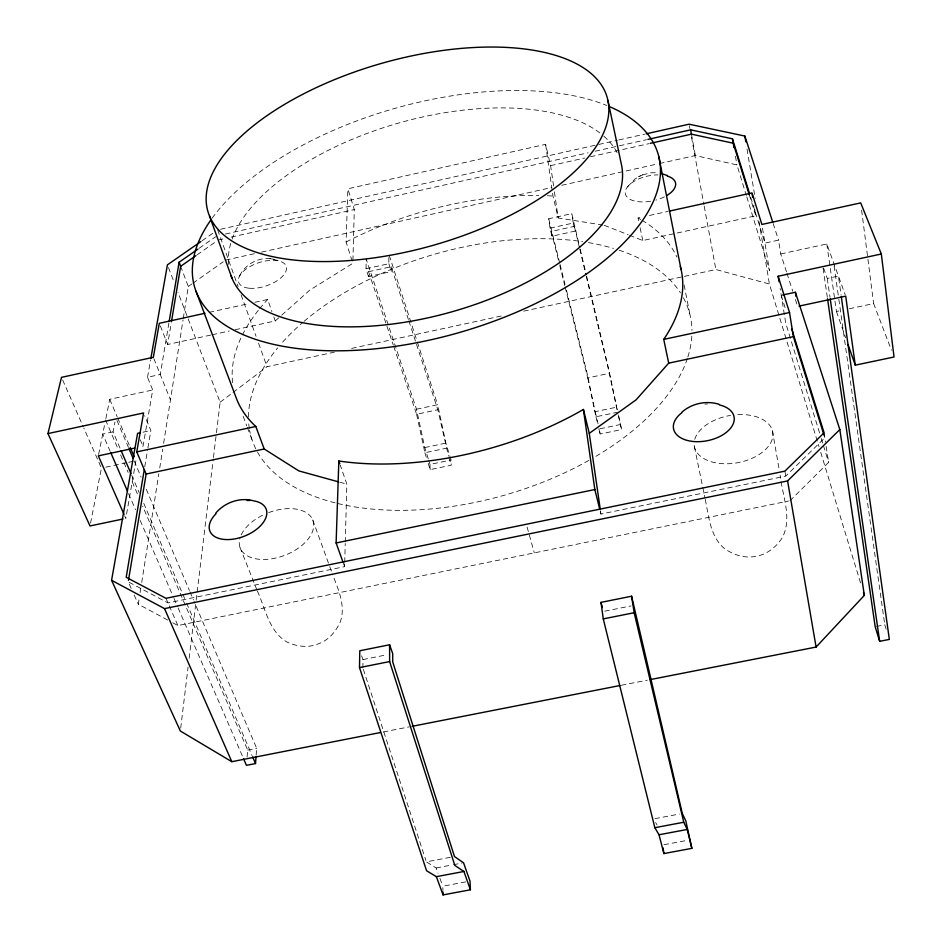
<?xml version="1.0" encoding="UTF-8"?>
<svg xmlns="http://www.w3.org/2000/svg" width="942" height="942" viewBox="0 0 942 942"><rect width="100%" height="100%" fill="white"/><g stroke="black" fill="none" stroke-linecap="round" stroke-linejoin="round"><path stroke-width="0.71" stroke-dasharray="4.71 3.53" d="M362.87 667.96L362.988 659.577L361.61 655.797M391.201 266.716L391.224 271.567L368.487 276.571L368.558 271.708L391.201 266.716L408.404 319.479M368.487 276.571L366.038 268.741L366.202 259.085L416.494 409.217L424.76 447.568L428.257 458.813M131.197 588.397L128.23 581.803L167.97 602.892L344.607 566.648L344.69 563.752M344.725 562.303L345.231 543.487M345.278 542.039L346.844 484.141L340.25 465.089M352.92 260.416L354.298 209.571L347.869 188.789L545.595 144.326L550.623 165.651L553.566 185.986M281.705 315.181L309.788 290.112L352.838 263.324L346.103 242L347.869 188.789M256.142 755.237L256.671 748.313L194.005 601.255M247.098 757.015L247.664 750.079L142.654 506.113M180.699 728.119L188.094 667.007M189.154 658.281L196.018 601.538M196.195 600.089L213.269 458.966M213.445 457.506L216.26 434.227M216.436 432.778L220.134 402.222L177.967 292.314M167.664 620.048L138.297 604.187L139.216 598.394M140.123 592.6L140.805 588.255M141.724 582.45L158.821 473.767M159.74 467.974L162.707 449.134M163.614 443.341L183.042 319.927M183.266 318.467L188.306 286.498L181.158 267.658M210.678 335.081L167.664 344.501L171.267 322.776M144.762 466.737L147.682 449.346M147.929 447.897L150.85 430.506L144.691 415.669M168.912 322.941L160.258 374.492L147.517 377.259L152.71 389.988L143.043 446.308L140.252 446.908M135.895 460.756L125.816 518.43L124.638 515.769M147.517 377.259L150.579 359.962M120.011 448.074L113.064 431.895L114.983 422.004M90.55 523.128L101.442 468.103L83.814 428.068M98.604 454.503L104.998 422.805M105.845 418.589L109.743 399.29L152.71 389.988M239.598 275.971C245.332 263.866 259.58 256.342 272.768 259.121M627.431 186.928L634.99 178.956L640.419 175.836M789.985 500.755L828.63 462.357L825.734 443.564M235.064 329.747L275.217 320.963L280.622 316.147M220.134 402.222L231.862 393.344M233.027 392.461L267.033 366.721L334.434 352.131M188.306 286.498L191.803 284.025M192.969 283.201L223.254 261.758M197.125 254.799L217.119 240.822M199.151 248.264L215.647 236.76M202.118 240.716L212.892 233.239M642.574 174.882L650.863 172.798L656.492 172.716M638.417 176.731L643.633 174.411M220.546 229.271L597.381 144.762M598.818 144.444L617.446 140.264M618.87 139.946L644.669 134.153M225.432 234.016L588.091 152.804M595.203 151.203L617.999 146.104M619.424 145.786L646.483 139.722M218.297 239.998L225.456 238.397M231.179 237.113L354.298 209.571M550.623 165.651L584.758 158.02M590.457 156.737L648.767 143.702M225.574 260.11L254.316 253.716M261.499 252.126L551.706 187.529M561.762 185.291L658.022 163.861M659.459 163.543L695.373 155.548L736.915 164.909L746.347 195.489M551.93 236.207L551.282 231.449L574.361 226.363L575.115 231.096L551.93 236.207L549.998 228.176L548.715 218.744L571.77 213.646L579.86 247.722M366.038 268.741L388.846 263.713L388.822 255.459M549.998 228.176L573.242 223.054L571.77 213.646M209.206 312.344L249.124 303.56M254.835 302.3L267.658 299.474L271.908 311.567M638.652 220.793L638.064 217.979L642.338 217.037M649.462 215.471L667.972 211.397M212.115 334.763L229.33 331.007M629.515 235.288L642.785 240.54L755.802 215.8L754.106 205.615M786.523 271.908L780.741 253.963L778.539 240.128L764.963 243.083L755.048 211.255M780.741 253.963L826.817 243.99L845.221 294.799M351.649 348.399L502.216 315.805M523.728 311.143L682.903 276.677M684.339 276.371L715.885 269.542L769.402 284.037L819.01 446.72M113.064 431.895L102.725 434.109L110.179 451.3M823.602 268.023L827.276 278.455L838.427 276.065L841.088 294.999M142.89 432.201L150.85 430.506M105.751 467.185L127.276 462.593M128.713 462.287L133.022 461.368M826.817 243.99L836.449 311.508L840.735 310.601M849.319 308.764L873.634 303.583L891.426 350.165M416.494 409.217L437.653 404.719L445.896 443.117L451.006 460.026L451.242 465.207L430.153 469.622L427.327 460.532M393.744 346.444L416.611 414.256L437.83 409.746L448.474 456.093M565.082 286.91L587.737 377.907L609.344 373.326L616.963 409.452M424.76 447.568L445.896 443.117M566.436 290.148L587.007 372.973L595.191 411.689L616.704 407.156L617.328 409.817M416.611 414.256L424.901 452.737L446.119 448.274M587.737 377.907L595.956 416.776L617.552 412.231M430.153 469.622L429.999 464.43L451.006 460.026M620.719 424.453L599.347 428.928L600.125 434.038L621.579 429.552L618.564 415.139M600.325 511.612L600.925 514.049L785.746 476.122L824.851 437.783L823.967 434.98M172.775 622.803L177.885 625.559L788.548 501.05M362.988 659.577L387.056 654.761M604.74 611.181L631.058 605.918M247.664 750.079L256.671 748.313M876.543 626.43L884.785 624.805L886.858 631.446M383.3 731.969L409.264 726.871M621.331 685.27L647.307 680.183M450.264 857.35L426.373 861.859L436.122 867.971L438.03 873.175M654.961 818.657L679.418 814.029M436.122 867.971L452.007 864.968M453.443 864.697L462.11 863.072M465.713 881.9L442.799 886.198L442.94 890.555M663.98 844.715L687.636 840.276M545.595 144.326L552.978 196.042L558.182 217.955L602.892 225.079M273.416 259.25L280.233 261.323M269.954 258.579L276.936 259.933M339.779 482.198L346.844 484.141M604.328 225.315L628.196 234.758M655.632 822.554L657.045 824.968M134.153 594.979L138.297 604.187M62.667 380.026L83.226 426.726M165.969 598.311L177.885 625.559M128.536 493.62L135.53 509.716M140.193 520.479L173.469 597.169M174.046 598.511L177.555 606.577M178.132 607.931L242.93 757.25M131.597 475.039L139.122 492.56M143.749 503.346L186.021 601.761M186.61 603.115L252.044 755.46M105.575 419.979L118.315 449.57M120.623 454.951L128.159 472.437M132.21 481.857L138.015 495.339M109.743 399.29L117.138 416.658M117.703 418.001L129.643 446.061M116.961 420.462L128.465 447.45M134.211 460.944L141.112 477.135M146.281 489.275L189.401 590.457M189.978 591.812L193.428 599.901M140.323 439.832L143.043 446.308M153.864 358.631L170.455 399.867M239.986 547.432L256.825 589.704M257.366 591.058C265.562 608.791 268.941 631.788 287.416 642.279C297.142 646.577 308.246 648.084 318.29 643.869C328.617 640.254 335.823 631.658 340.25 621.967C345.773 606.448 338.849 590.658 333.256 576.245M160.328 325.932L167.664 344.501M168.477 267.587L174.282 282.694M243.142 416.293L246.769 425.925M247.287 427.303L252.998 442.434M439.938 878.38L442.328 884.891M312.744 519.972L329.253 565.271M329.759 566.637L332.762 574.879M217.673 229.907L238.114 286.568M241.105 294.858L256.071 336.318M258.555 343.229L267.033 366.721M342.923 561.95L344.607 566.648M836.449 311.508L845.669 337.825M273.804 316.936L275.217 320.963M368.558 271.708L393.285 345.055M363.329 669.35L425.914 860.458M408.863 320.869L437.83 409.746M773.147 223.478L778.539 240.128M389.282 255.47L416.859 340.557M417.306 341.958L437.653 404.719M786.959 273.286L792.74 291.231M795.401 299.509L797.179 305.031M750.703 197.325L754.613 209.866M781.236 295.305L785.875 310.201M749.29 194.864L755.802 215.8M428.692 460.214L429.999 464.43M424.901 452.737L426.926 459.225M746.782 196.878L769.496 270.554L762.125 225.892M819.552 432.884L785.793 323.4L780.129 288.488M821.283 438.501L823.014 444.118M823.438 445.519L828.63 462.357M820.717 452.325L860.929 584.158M448.875 457.388L451.242 465.207M388.846 263.713L391.224 271.567M527.084 526.99L534.314 552.883M551.282 231.449L558.359 259.886M559.772 265.573L564.729 285.485M548.715 218.744L559.701 263.018M560.054 264.443L565.023 284.437M595.191 411.689L598.064 423.629M595.956 416.776L597.558 423.417M598.841 428.728L600.125 434.038M574.361 226.363L579.46 247.77M579.801 249.194L585.912 274.876M586.254 276.3L609.344 373.326M580.201 249.135L586.265 274.699M586.607 276.112L608.532 368.393L616.704 407.156M618.176 414.892L621.579 429.552M573.242 223.054L575.115 231.096M640.124 227.846L642.785 240.54M694.442 446.873L704.957 498M705.24 499.413C708.973 516.828 710.103 537.505 725.434 549.304C734.607 555.25 745.605 558.712 756.532 556.204C767.4 554.237 776.302 546.902 782.225 537.835C792.646 518.006 782.249 495.645 780.153 475.157M684.104 284.92L690.062 315.17M691.44 134.153L695.373 155.548M689.344 125.639L689.885 128.512M691.475 137.143L703.945 204.779M704.216 206.227L715.885 269.542M772.416 430.682L779.164 469.41M784.898 471.141L786.252 479.019M735.443 156.231L736.915 164.909M747.03 149.119L755.213 198.444M759.052 221.653L769.402 284.037M824.085 432.814L825.51 442.128M823.096 268.305L827.323 297.331M827.276 278.455L830.008 297.331M554.402 191.803L558.182 217.955M600.513 511.165L600.925 514.049M834.117 265.927L838.615 297.802M838.827 299.25L884.785 624.805M861.624 210.184L873.634 303.583M268.658 512.613A38.881 22.82 -20.9 0 1 313.639 523.587A38.881 22.82 -20.9 0 1 273.663 558.488A38.881 22.82 -20.9 0 1 240.163 537.493M241.199 534.856A38.881 22.82 -20.9 0 1 264.702 514.25M228.565 264.384A203.036 98.062 -15.9 0 1 231.65 240.516M232.121 239.138A203.036 98.062 -15.9 0 1 400.362 122.566A203.036 98.062 -15.9 0 1 602.821 135.295M603.904 136.225A203.036 98.062 -15.9 0 1 617.269 153.016M232.592 382.723A231.65 123.061 -15.9 0 1 258.65 309.918M259.603 308.74A231.65 123.061 -15.9 0 1 267.658 299.474M346.103 242A231.65 123.061 -15.9 0 1 538.742 195.477M547.349 195.748A231.65 123.061 -15.9 0 1 552.978 196.042M638.064 217.979A231.65 123.061 -15.9 0 1 640.713 219.486M642.02 220.263A231.65 123.061 -15.9 0 1 676.898 257.131M683.409 297.802A227.764 125.451 -15.9 0 1 691.934 330.418M691.805 336.212A227.764 125.451 -15.9 0 1 687.778 357.253M687.354 358.561A227.764 125.451 -15.9 0 1 595.038 456.835M588.927 460.355A227.764 125.451 -15.9 0 1 336.565 503.216M335.105 502.851A227.764 125.451 -15.9 0 1 256.401 450.041M255.765 448.781A227.764 125.451 -15.9 0 1 249.571 430.011M249.336 428.586A227.764 125.451 -15.9 0 1 248.688 422.852M248.488 417.059A227.764 125.451 -15.9 0 1 277.654 347.916M282.647 342.111A227.764 125.451 -15.9 0 1 302.924 322.329M304.042 321.375A227.764 125.451 -15.9 0 1 582.651 241.67M588.456 242.6A227.764 125.451 -15.9 0 1 613.501 248.417M619.165 250.207A227.764 125.451 -15.9 0 1 680.43 292.809M212.15 218.155A241.105 116.608 -15.9 0 1 606.742 105.469M664.416 196.843A25.658 12.658 -12.4 0 1 655.856 200.104M650.569 201.27A25.658 12.658 -12.4 0 1 625.512 190.59A25.658 12.658 -12.4 0 1 657.952 174.882M704.934 404.142A30.851 18.275 -11.2 0 1 707.548 403.941M737.857 414.621A39.835 23.915 -10.6 0 1 772.852 436.111A39.835 23.915 -10.6 0 1 732.735 463.429A39.835 23.915 -10.6 0 1 694.124 444.4M694.772 439.313A39.835 23.915 -10.6 0 1 730.603 415.398M249.489 288.24A25.093 12.187 -18.5 0 0 286.509 268.847A25.093 12.187 -18.5 0 0 251.29 265.844A25.093 12.187 -18.5 0 0 249.489 288.24"/><path stroke-width="1.41" d="M359.503 667.595L359.773 650.769L389.599 644.775L392.708 653.63L392.743 661.99L454.48 856.549L463.558 862.801L470.011 881.1L470.399 889.79L443.07 894.9L436.358 876.661L426.561 870.738L359.503 667.595L389.635 661.567L389.599 644.775M342.923 561.95L336.117 542.969L338.837 461.003A231.65 123.061 -15.9 0 0 583.416 409.452L589.28 433.355L600.301 509.728M243.519 758.604L246.439 765.328L255.517 763.55L256.036 756.626M128.465 580.366L146.14 474.038L136.755 451.889L143.584 412.973L47.96 433.579L89.996 525.954L122.943 519.03M171.515 321.328L180.652 266.303L179.11 262.229L197.973 249.088M144.279 469.646L126.193 577.281L165.969 598.311L784.898 471.141L824.085 432.814L791.786 329.17M169.16 321.493L179.11 262.229M380.415 732.535L231.826 761.689L180.358 731.027L111.58 580.307L137.591 433.344L140.24 432.778M150.838 358.525L167.429 264.843L200.929 241.552M47.96 433.579L61.489 377.353L153.334 357.301L159.292 323.318L204.92 313.286M823.967 434.98L793.399 336.671L668.702 363.141L636.097 399.832L589.28 433.355M650.192 679.606L816.09 647.06L864.344 595.379L839.828 429.564L795.401 292.267L782.649 294.999M111.58 580.307L164.52 608.614L787.594 480.926L839.828 429.564M215.859 512.978C224.997 502.322 240.186 496.987 253.81 500.885A30.203 17.356 -21.4 0 1 261.452 524.765A30.203 17.356 -21.4 0 1 220.298 538.8A30.203 17.356 -21.4 0 1 215.977 513.79M682.02 412.043C692.052 403.329 706.359 400.35 719.04 404.283M180.652 266.303L195.948 255.623M646.094 133.835L689.085 124.191L744.863 136.06L772.699 222.088M647.908 139.404L690.639 129.831L732.476 138.827L749.408 193.145M650.192 143.372L691.44 134.153L733.217 143.208L749.29 194.864M669.397 211.09L751.987 192.91L761.89 224.455L860.694 202.895L881.323 253.999L894.04 357.006L855.265 365.155L848.024 344.525M779.022 281.682L778.139 276.241L881.323 253.999M134.659 448.109L98.333 455.869L124.061 514.438M799.04 306.115L845.704 296.129L855.265 365.155M136.755 451.889L255.8 426.479L264.207 448.981L298.826 470.906L338.366 481.809M668.702 363.141L663.745 339.379L789.526 312.52L793.399 336.671M146.14 474.038L264.207 448.981M336.117 542.969L594.838 489.546L583.416 409.452M601.008 602.362L631.587 596.227L682.302 813.488L685.8 820.882L691.864 848.353L663.898 853.582L659.035 834.765L654.831 827.7L603.269 618.894L601.008 602.362L602.35 607.566M603.269 618.894L634.166 612.724L631.587 596.227M412.149 726.306L619.895 685.552M827.523 298.779L875.177 626.701L879.651 641.325L889.342 639.418L841.288 296.459M654.831 827.7L683.751 822.248L687.236 829.466L691.864 848.353M436.358 876.661L463.923 871.48L470.399 889.79M659.035 834.765L687.236 829.466M661.519 173.564L667.407 175.565M463.923 871.48L454.809 865.415L389.635 661.567M164.52 608.614L231.826 761.689M110.756 452.631L127.394 490.982M121.165 450.771L131.02 473.685M252.621 756.803L255.517 763.55M130.208 447.403L134.188 456.752M129.03 448.792L133.058 458.236M196.007 291.231L236.407 398.419A231.65 123.061 -15.9 0 0 255.8 426.479M209.524 216.083L232.026 278.255M338.837 461.003L339.779 463.723M778.139 276.241L789.526 312.52M863.496 592.565L864.344 595.379M594.838 489.546L599.724 509.186M634.166 612.724L683.751 822.248M607.931 100.511A207.629 94.565 -15.9 0 1 323.871 261.57A207.629 94.565 -15.9 0 1 290.666 100.829A207.629 94.565 -15.9 0 1 607.931 100.511L621.555 165.144A203.036 98.062 -15.9 0 1 451.536 311.908A203.036 98.062 -15.9 0 1 231.002 275.582M658.847 156.831L680.972 269.071M690.639 129.831L691.44 134.153M732.476 138.827L733.217 143.208M733.465 144.656L733.959 147.553M787.594 480.926L816.09 647.06M744.863 136.06L745.828 141.865M752.222 194.323L752.693 197.149M795.401 292.267L796.072 296.506M663.027 847.847L663.898 853.582M830.208 298.779L879.651 641.325M442.976 892.003L443.07 894.9M680.277 266.374A231.65 123.061 -15.9 0 1 663.745 339.379M667.266 176.048A25.658 12.658 -12.4 0 1 666.795 195.536M609.286 106.528A241.105 116.608 -15.9 0 1 600.76 263.454A241.105 116.608 -15.9 0 1 301.299 348.976A241.105 116.608 -15.9 0 1 210.561 220.404M719.417 404.907A30.851 18.275 -11.2 0 1 728.719 430.258A30.851 18.275 -11.2 0 1 684.445 439.537A30.851 18.275 -11.2 0 1 681.784 412.796M247.11 500.508A30.203 17.356 -21.4 0 1 249.889 500.496"/></g></svg>
